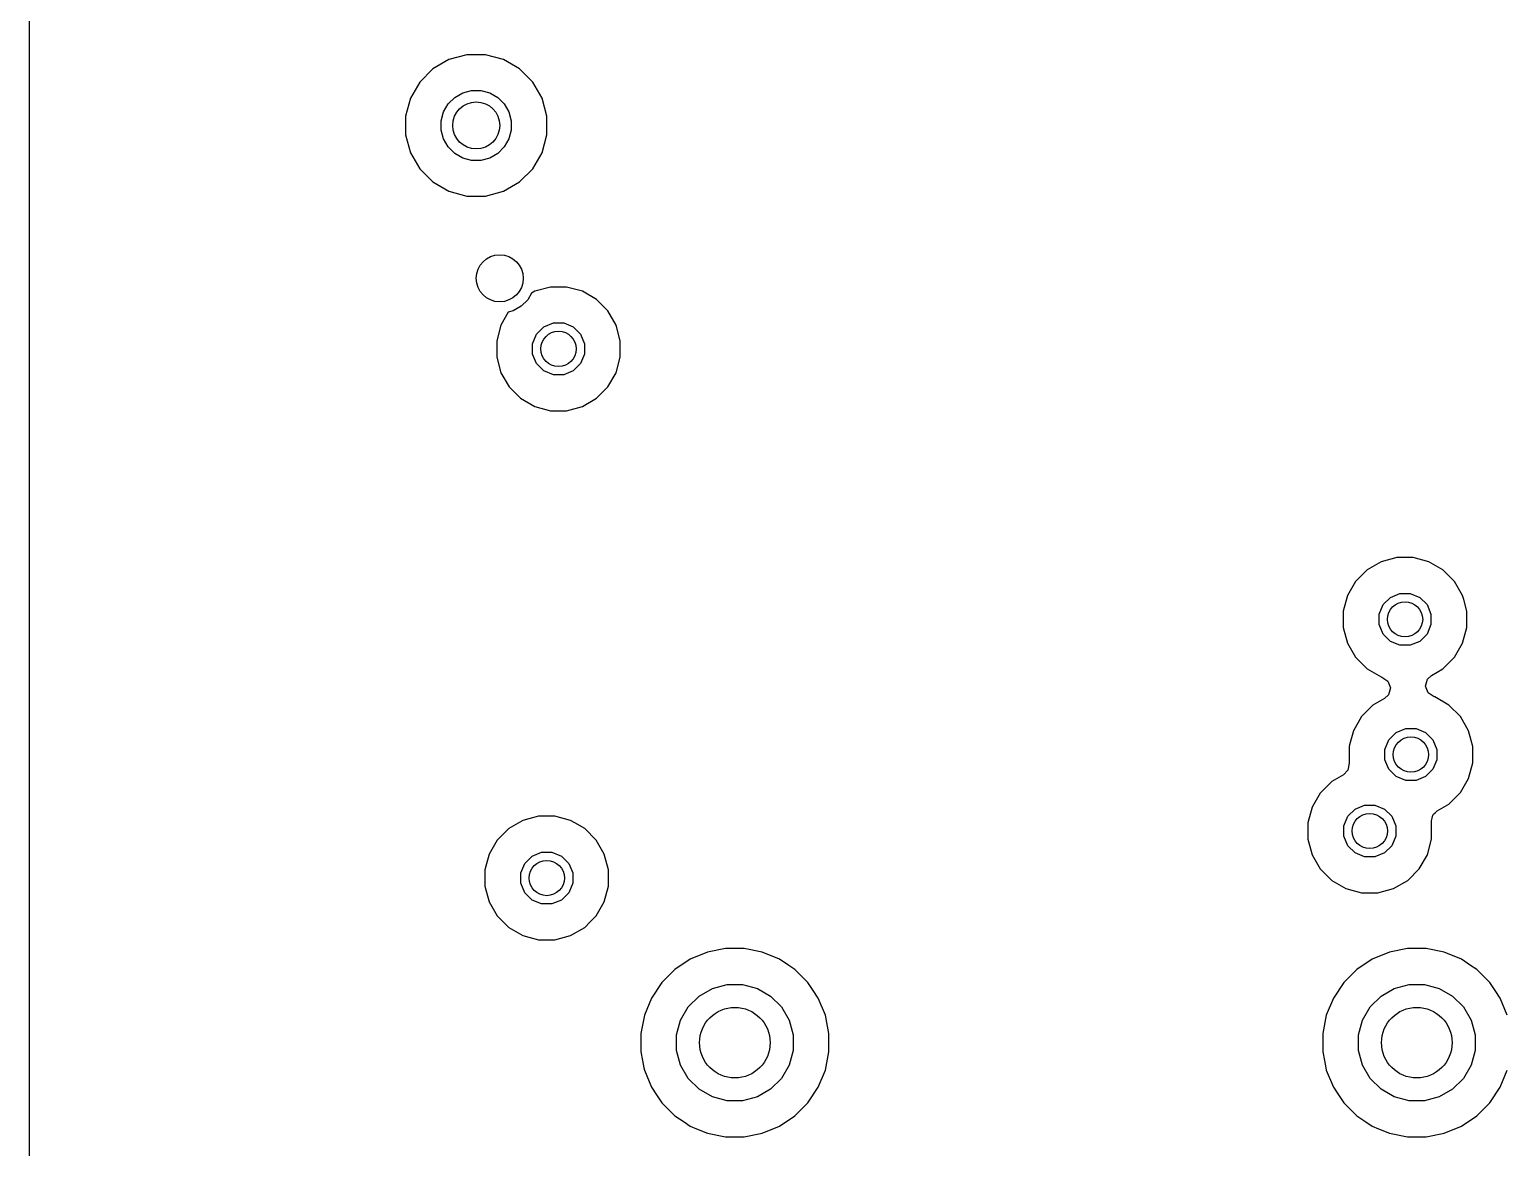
# Model space of a CAD drawing. Extents: x 89 to 178, y -115 to -57.
# Drawn here: x 139.4 to 151.92, y -75.99 to -66.48 of the extents above; entities that cross this region are included whole.
import ezdxf

# ---------------------------------------------------------------- set-up
doc = ezdxf.new("R2010")
doc.units = 0
doc.layers.add('BLACK', color=7, linetype='CONTINUOUS')

msp = doc.modelspace()

# ---------------------------------------------------------------- linework, layer by layer
at = {"layer": 'BLACK', "linetype": 'CONTINUOUS'}
for p, q in [((139.4, -67.220943), (139.4, -65.530817)), ((143.120943, -66.6995), (142.968216, -66.740423)), ((143.279057, -66.6995), (143.120943, -66.6995)), ((143.431784, -66.740423), (143.279057, -66.6995)), ((142.831284, -66.81948), (142.71948, -66.931284)), ((142.968216, -66.740423), (142.831284, -66.81948)), ((143.568716, -66.81948), (143.431784, -66.740423)), ((143.68052, -66.931284), (143.568716, -66.81948)), ((142.71948, -66.931284), (142.640423, -67.068216)), ((143.759577, -67.068216), (143.68052, -66.931284)), ((142.640423, -67.068216), (142.5995, -67.220943)), ((142.961994, -67.117372), (143.017372, -67.061994)), ((143.017372, -67.061994), (143.085195, -67.022836)), ((143.085195, -67.022836), (143.160842, -67.002567)), ((143.160842, -67.002567), (143.239158, -67.002567)), ((143.239158, -67.002567), (143.314805, -67.022836)), ((143.314805, -67.022836), (143.382628, -67.061994)), ((143.382628, -67.061994), (143.438006, -67.117372)), ((143.8005, -67.220943), (143.759577, -67.068216)), ((139.4, -68.530817), (139.4, -67.220943)), ((142.5995, -67.220943), (142.5995, -67.379057)), ((142.902567, -67.260842), (142.922836, -67.185195)), ((142.922836, -67.185195), (142.961994, -67.117372)), ((143.438006, -67.117372), (143.477164, -67.185195)), ((143.477164, -67.185195), (143.497433, -67.260842)), ((143.8005, -67.379057), (143.8005, -67.220943)), ((142.902567, -67.339158), (142.902567, -67.260842)), ((142.922836, -67.414805), (142.902567, -67.339158)), ((143.497433, -67.339158), (143.477164, -67.414805)), ((143.497433, -67.260842), (143.497433, -67.339158)), ((142.5995, -67.379057), (142.640423, -67.531784)), ((142.961994, -67.482628), (142.922836, -67.414805)), ((143.017372, -67.538006), (142.961994, -67.482628)), ((143.438006, -67.482628), (143.382628, -67.538006)), ((143.477164, -67.414805), (143.438006, -67.482628)), ((143.759577, -67.531784), (143.8005, -67.379057)), ((142.640423, -67.531784), (142.71948, -67.668716)), ((143.085195, -67.577164), (143.017372, -67.538006)), ((143.160842, -67.597433), (143.085195, -67.577164)), ((143.239158, -67.597433), (143.160842, -67.597433)), ((143.314805, -67.577164), (143.239158, -67.597433)), ((143.382628, -67.538006), (143.314805, -67.577164)), ((143.68052, -67.668716), (143.759577, -67.531784)), ((142.71948, -67.668716), (142.831284, -67.78052)), ((143.568716, -67.78052), (143.68052, -67.668716)), ((142.831284, -67.78052), (142.968216, -67.859577)), ((142.968216, -67.859577), (143.120943, -67.9005)), ((143.279057, -67.9005), (143.431784, -67.859577)), ((143.431784, -67.859577), (143.568716, -67.78052)), ((143.120943, -67.9005), (143.120945, -67.9005)), ((143.120945, -67.9005), (143.279055, -67.9005)), ((143.279055, -67.9005), (143.279057, -67.9005)), ((139.4, -69.130817), (139.4, -68.530817)), ((143.671055, -68.725385), (143.638006, -68.782628)), ((143.697164, -68.710312), (143.671055, -68.725385)), ((143.830817, -68.6745), (143.697164, -68.710312)), ((143.969183, -68.6745), (143.830817, -68.6745)), ((144.102836, -68.710312), (143.969183, -68.6745)), ((144.222665, -68.779495), (144.102836, -68.710312)), ((143.582628, -68.838006), (143.514805, -68.877164)), ((143.638006, -68.782628), (143.582628, -68.838006)), ((144.320505, -68.877335), (144.222665, -68.779495)), ((143.473149, -68.888325), (143.410312, -68.997164)), ((143.514805, -68.877164), (143.473149, -68.888325)), ((143.774997, -69.012919), (143.856105, -68.979323)), ((143.856105, -68.979323), (143.943895, -68.979323)), ((143.943895, -68.979323), (144.025003, -69.012919)), ((144.389688, -68.997164), (144.320505, -68.877335)), ((143.410312, -68.997164), (143.3745, -69.130817)), ((143.679323, -69.156105), (143.712919, -69.074997)), ((143.712919, -69.074997), (143.774997, -69.012919)), ((144.025003, -69.012919), (144.087081, -69.074997)), ((144.087081, -69.074997), (144.120677, -69.156105)), ((144.4255, -69.130817), (144.389688, -68.997164)), ((139.4, -70.221155), (139.4, -69.130817)), ((143.3745, -69.130817), (143.3745, -69.269183)), ((143.679323, -69.243895), (143.679323, -69.156105)), ((144.120677, -69.156105), (144.120677, -69.243895)), ((144.4255, -69.269183), (144.4255, -69.130817)), ((143.3745, -69.269183), (143.410312, -69.402836)), ((143.712919, -69.325003), (143.679323, -69.243895)), ((143.774997, -69.387081), (143.712919, -69.325003)), ((144.087081, -69.325003), (144.025003, -69.387081)), ((144.120677, -69.243895), (144.087081, -69.325003)), ((144.389688, -69.402836), (144.4255, -69.269183)), ((143.410312, -69.402836), (143.479495, -69.522665)), ((143.856105, -69.420677), (143.774997, -69.387081)), ((143.943895, -69.420677), (143.856105, -69.420677)), ((144.025003, -69.387081), (143.943895, -69.420677)), ((144.320505, -69.522665), (144.389688, -69.402836)), ((143.479495, -69.522665), (143.577335, -69.620505)), ((144.222665, -69.620505), (144.320505, -69.522665)), ((143.577335, -69.620505), (143.697164, -69.689688)), ((143.697164, -69.689688), (143.830817, -69.7255)), ((143.830817, -69.7255), (143.830819, -69.7255)), ((143.830819, -69.7255), (143.969181, -69.7255)), ((143.969181, -69.7255), (143.969183, -69.7255)), ((143.969183, -69.7255), (144.102836, -69.689688)), ((144.102836, -69.689688), (144.222665, -69.620505)), ((139.4, -73.630817), (139.4, -70.221155)), ((151.030817, -70.9745), (150.897164, -71.010312)), ((151.169183, -70.9745), (151.030817, -70.9745)), ((151.302836, -71.010312), (151.169183, -70.9745)), ((150.777335, -71.079495), (150.679495, -71.177335)), ((150.897164, -71.010312), (150.777335, -71.079495)), ((151.422665, -71.079495), (151.302836, -71.010312)), ((151.520505, -71.177335), (151.422665, -71.079495)), ((150.679495, -71.177335), (150.610312, -71.297164)), ((151.589688, -71.297164), (151.520505, -71.177335)), ((150.610312, -71.297164), (150.5745, -71.430817)), ((150.912919, -71.374997), (150.974997, -71.312919)), ((150.974997, -71.312919), (151.056105, -71.279323)), ((151.056105, -71.279323), (151.143895, -71.279323)), ((151.143895, -71.279323), (151.225003, -71.312919)), ((151.225003, -71.312919), (151.287081, -71.374997)), ((151.598705, -71.330817), (151.589688, -71.297164)), ((151.6255, -71.430817), (151.598705, -71.330817)), ((150.5745, -71.430817), (150.5745, -71.569183)), ((150.879323, -71.456105), (150.912919, -71.374997)), ((150.879323, -71.543895), (150.879323, -71.456105)), ((151.287081, -71.374997), (151.320677, -71.456105)), ((151.320677, -71.456105), (151.320677, -71.543895)), ((151.6255, -71.569183), (151.6255, -71.430817)), ((150.5745, -71.569183), (150.610312, -71.702836)), ((150.912919, -71.625003), (150.879323, -71.543895)), ((151.320677, -71.543895), (151.287081, -71.625003)), ((151.589688, -71.702836), (151.6255, -71.569183)), ((150.610312, -71.702836), (150.679495, -71.822665)), ((150.974997, -71.687081), (150.912919, -71.625003)), ((151.056105, -71.720677), (150.974997, -71.687081)), ((151.143895, -71.720677), (151.056105, -71.720677)), ((151.225003, -71.687081), (151.143895, -71.720677)), ((151.287081, -71.625003), (151.225003, -71.687081)), ((151.520505, -71.822665), (151.589688, -71.702836)), ((150.679495, -71.822665), (150.777335, -71.920505)), ((151.422665, -71.920505), (151.520505, -71.822665)), ((150.777335, -71.920505), (150.897164, -71.989688)), ((150.897164, -71.989688), (150.9023, -71.991064)), ((150.9023, -71.991064), (150.953615, -72.024387)), ((151.290294, -72.009385), (151.323817, -71.977574)), ((151.323817, -71.977574), (151.422665, -71.920505)), ((150.953615, -72.024387), (150.975543, -72.081508)), ((150.975543, -72.081508), (150.959708, -72.140609)), ((151.274455, -72.068485), (151.290294, -72.009385)), ((151.29638, -72.125608), (151.274455, -72.068485)), ((150.827335, -72.229495), (150.729495, -72.327335)), ((150.827337, -72.229493), (150.827335, -72.229495)), ((150.926179, -72.172427), (150.827337, -72.229493)), ((150.959708, -72.140609), (150.926179, -72.172427)), ((151.347693, -72.158934), (151.29638, -72.125608)), ((151.352834, -72.160311), (151.347693, -72.158934)), ((151.352835, -72.160311), (151.352834, -72.160311)), ((151.352836, -72.160312), (151.352835, -72.160311)), ((151.472665, -72.229495), (151.352836, -72.160312)), ((151.570505, -72.327335), (151.472665, -72.229495)), ((150.729495, -72.327335), (150.660312, -72.447164)), ((151.639688, -72.447164), (151.570505, -72.327335)), ((150.660312, -72.447164), (150.628388, -72.566309)), ((150.962919, -72.524997), (151.024997, -72.462919)), ((151.024997, -72.462919), (151.106105, -72.429323)), ((151.106105, -72.429323), (151.193895, -72.429323)), ((151.193895, -72.429323), (151.275003, -72.462919)), ((151.275003, -72.462919), (151.337081, -72.524997)), ((151.662103, -72.530817), (151.639688, -72.447164)), ((150.628388, -72.566309), (150.6245, -72.580818)), ((150.6245, -72.580818), (150.6245, -72.719182)), ((150.929323, -72.606105), (150.962919, -72.524997)), ((150.929323, -72.693895), (150.929323, -72.606105)), ((151.337081, -72.524997), (151.370677, -72.606105)), ((151.370677, -72.606105), (151.370677, -72.693895)), ((151.6755, -72.580817), (151.662103, -72.530817)), ((151.6755, -72.719183), (151.6755, -72.580817)), ((150.625085, -72.723627), (150.613932, -72.783787)), ((150.6245, -72.719182), (150.625085, -72.723627)), ((150.962919, -72.775003), (150.929323, -72.693895)), ((151.370677, -72.693895), (151.337081, -72.775003)), ((151.639688, -72.852836), (151.6755, -72.719183)), ((150.576431, -72.822281), (150.477337, -72.879493)), ((150.613932, -72.783787), (150.576431, -72.822281)), ((151.024997, -72.837081), (150.962919, -72.775003)), ((151.106105, -72.870677), (151.024997, -72.837081)), ((151.193895, -72.870677), (151.106105, -72.870677)), ((151.275003, -72.837081), (151.193895, -72.870677)), ((151.337081, -72.775003), (151.275003, -72.837081)), ((151.570505, -72.972665), (151.639688, -72.852836)), ((150.379495, -72.977335), (150.310312, -73.097164)), ((150.477335, -72.879495), (150.379495, -72.977335)), ((150.477337, -72.879493), (150.477335, -72.879495)), ((151.472665, -73.070505), (151.570505, -72.972665)), ((150.310312, -73.097164), (150.2745, -73.230817)), ((150.612919, -73.174997), (150.674997, -73.112919)), ((150.674997, -73.112919), (150.756105, -73.079323)), ((150.756105, -73.079323), (150.843895, -73.079323)), ((150.843895, -73.079323), (150.925003, -73.112919)), ((150.925003, -73.112919), (150.987081, -73.174997)), ((151.373564, -73.12772), (151.472665, -73.070505)), ((143.597164, -73.210312), (143.477335, -73.279495)), ((143.730817, -73.1745), (143.597164, -73.210312)), ((143.869183, -73.1745), (143.730817, -73.1745)), ((144.002836, -73.210312), (143.869183, -73.1745)), ((144.038352, -73.230817), (144.002836, -73.210312)), ((144.122665, -73.279495), (144.038352, -73.230817)), ((150.2745, -73.230817), (150.2745, -73.369183)), ((150.579323, -73.256105), (150.612919, -73.174997)), ((150.987081, -73.174997), (151.020677, -73.256105)), ((151.324074, -73.214574), (151.331516, -73.190755)), ((151.324203, -73.225976), (151.324074, -73.214574)), ((151.3255, -73.230817), (151.324203, -73.225976)), ((151.3255, -73.310386), (151.3255, -73.230817)), ((151.331516, -73.190755), (151.336063, -73.166219)), ((151.336063, -73.166219), (151.340656, -73.161503)), ((151.340656, -73.161503), (151.342322, -73.156173)), ((151.342322, -73.156173), (151.355132, -73.146642)), ((151.355132, -73.146642), (151.373564, -73.12772)), ((143.477335, -73.279495), (143.379495, -73.377335)), ((144.220505, -73.377335), (144.122665, -73.279495)), ((150.2745, -73.369183), (150.310312, -73.502836)), ((150.579323, -73.343895), (150.579323, -73.256105)), ((150.612919, -73.425003), (150.579323, -73.343895)), ((151.020677, -73.343895), (150.987081, -73.425003)), ((151.020677, -73.256105), (151.020677, -73.343895)), ((151.289688, -73.502836), (151.3255, -73.369183)), ((151.3255, -73.369183), (151.3255, -73.310386)), ((143.310312, -73.497164), (143.2745, -73.630817)), ((143.379495, -73.377335), (143.310312, -73.497164)), ((143.674997, -73.512919), (143.756105, -73.479323)), ((143.756105, -73.479323), (143.843895, -73.479323)), ((143.843895, -73.479323), (143.925003, -73.512919)), ((144.289688, -73.497164), (144.220505, -73.377335)), ((144.3255, -73.630817), (144.289688, -73.497164)), ((150.674997, -73.487081), (150.612919, -73.425003)), ((150.756105, -73.520677), (150.674997, -73.487081)), ((150.925003, -73.487081), (150.843895, -73.520677)), ((150.987081, -73.425003), (150.925003, -73.487081)), ((143.579323, -73.656105), (143.612919, -73.574997)), ((143.612919, -73.574997), (143.674997, -73.512919)), ((143.925003, -73.512919), (143.987081, -73.574997)), ((143.987081, -73.574997), (144.020677, -73.656105)), ((150.310312, -73.502836), (150.379495, -73.622665)), ((150.379495, -73.622665), (150.477335, -73.720505)), ((150.843895, -73.520677), (150.756105, -73.520677)), ((151.122665, -73.720505), (151.220505, -73.622665)), ((151.220505, -73.622665), (151.289688, -73.502836)), ((139.4, -75.021155), (139.4, -73.630817)), ((143.2745, -73.630817), (143.2745, -73.769183)), ((143.579323, -73.743895), (143.579323, -73.656105)), ((143.612919, -73.825003), (143.579323, -73.743895)), ((144.020677, -73.743895), (143.987081, -73.825003)), ((144.020677, -73.656105), (144.020677, -73.743895)), ((144.3255, -73.769183), (144.3255, -73.630817)), ((150.477335, -73.720505), (150.597164, -73.789688)), ((151.002836, -73.789688), (151.122665, -73.720505)), ((143.2745, -73.769183), (143.310312, -73.902836)), ((143.674997, -73.887081), (143.612919, -73.825003)), ((143.987081, -73.825003), (143.925003, -73.887081)), ((144.289688, -73.902836), (144.3255, -73.769183)), ((150.597164, -73.789688), (150.730817, -73.8255)), ((150.730817, -73.8255), (150.730819, -73.8255)), ((150.730819, -73.8255), (150.869181, -73.8255)), ((150.869181, -73.8255), (150.869183, -73.8255)), ((150.869183, -73.8255), (151.002836, -73.789688)), ((143.310312, -73.902836), (143.379495, -74.022665)), ((143.756105, -73.920677), (143.674997, -73.887081)), ((143.843895, -73.920677), (143.756105, -73.920677)), ((143.925003, -73.887081), (143.843895, -73.920677)), ((144.220505, -74.022665), (144.289688, -73.902836)), ((143.379495, -74.022665), (143.477335, -74.120505)), ((143.477335, -74.120505), (143.597164, -74.189688)), ((144.002836, -74.189688), (144.122665, -74.120505)), ((144.122665, -74.120505), (144.170284, -74.072886)), ((144.170284, -74.072886), (144.220505, -74.022665)), ((143.597164, -74.189688), (143.730817, -74.2255)), ((143.730817, -74.2255), (143.730819, -74.2255)), ((143.730819, -74.2255), (143.869181, -74.2255)), ((143.869181, -74.2255), (143.869183, -74.2255)), ((143.869183, -74.2255), (144.002836, -74.189688)), ((145.166501, -74.330263), (145.020825, -74.390603)), ((145.166503, -74.330263), (145.166501, -74.330263)), ((145.321155, -74.2995), (145.166503, -74.330263)), ((145.321158, -74.2995), (145.321155, -74.2995)), ((145.478842, -74.2995), (145.321158, -74.2995)), ((145.478844, -74.2995), (145.478842, -74.2995)), ((145.633497, -74.330263), (145.478844, -74.2995)), ((145.779174, -74.390603), (145.633497, -74.330263)), ((150.966501, -74.330263), (150.820825, -74.390603)), ((150.966503, -74.330263), (150.966501, -74.330263)), ((151.121155, -74.2995), (150.966503, -74.330263)), ((151.121158, -74.2995), (151.121155, -74.2995)), ((151.278842, -74.2995), (151.121158, -74.2995)), ((151.278844, -74.2995), (151.278842, -74.2995)), ((151.433497, -74.330263), (151.278844, -74.2995)), ((151.579174, -74.390603), (151.433497, -74.330263)), ((144.889707, -74.478214), (144.778214, -74.589707)), ((144.889711, -74.478211), (144.889707, -74.478214)), ((145.020814, -74.390609), (144.889711, -74.478211)), ((145.020825, -74.390603), (145.020814, -74.390609)), ((145.779185, -74.390609), (145.779174, -74.390603)), ((145.858059, -74.443312), (145.779185, -74.390609)), ((145.910289, -74.478211), (145.858059, -74.443312)), ((146.021789, -74.589711), (145.910289, -74.478211)), ((150.689707, -74.478214), (150.578214, -74.589707)), ((150.689711, -74.478211), (150.689707, -74.478214)), ((150.820814, -74.390609), (150.689711, -74.478211)), ((150.820825, -74.390603), (150.820814, -74.390609)), ((151.579185, -74.390609), (151.579174, -74.390603)), ((151.658059, -74.443312), (151.579185, -74.390609)), ((151.710289, -74.478211), (151.658059, -74.443312)), ((151.821789, -74.589711), (151.710289, -74.478211)), ((144.778211, -74.589711), (144.690609, -74.720814)), ((144.778214, -74.589707), (144.778211, -74.589711)), ((145.208658, -74.63806), (145.334737, -74.604278)), ((145.334737, -74.604278), (145.465263, -74.604278)), ((145.465263, -74.604278), (145.591342, -74.63806)), ((146.067011, -74.657391), (146.021789, -74.589711)), ((150.578211, -74.589711), (150.490609, -74.720814)), ((150.578214, -74.589707), (150.578211, -74.589711)), ((151.008658, -74.63806), (151.134737, -74.604278)), ((151.134737, -74.604278), (151.265263, -74.604278)), ((151.265263, -74.604278), (151.391342, -74.63806)), ((151.867011, -74.657391), (151.821789, -74.589711)), ((144.690603, -74.720825), (144.630263, -74.866501)), ((144.690609, -74.720814), (144.690603, -74.720825)), ((145.003323, -74.795619), (145.095619, -74.703323)), ((145.095619, -74.703323), (145.208658, -74.63806)), ((145.591342, -74.63806), (145.704381, -74.703323)), ((145.704381, -74.703323), (145.796677, -74.795619)), ((146.10939, -74.720814), (146.067011, -74.657391)), ((146.109393, -74.720819), (146.10939, -74.720814)), ((146.109394, -74.720821), (146.109393, -74.720819)), ((146.169737, -74.866503), (146.109394, -74.720821)), ((150.490603, -74.720825), (150.430263, -74.866501)), ((150.490609, -74.720814), (150.490603, -74.720825)), ((150.803323, -74.795619), (150.895619, -74.703323)), ((150.895619, -74.703323), (151.008658, -74.63806)), ((151.391342, -74.63806), (151.504381, -74.703323)), ((151.504381, -74.703323), (151.596677, -74.795619)), ((151.90939, -74.720814), (151.867011, -74.657391)), ((151.909393, -74.720819), (151.90939, -74.720814)), ((151.909394, -74.720821), (151.909393, -74.720819)), ((151.969737, -74.866503), (151.909394, -74.720821)), ((144.630263, -74.866503), (144.5995, -75.021155)), ((144.630263, -74.866501), (144.630263, -74.866503)), ((144.93806, -74.908658), (145.003323, -74.795619)), ((145.796677, -74.795619), (145.86194, -74.908658)), ((146.200499, -75.021155), (146.169737, -74.866503)), ((150.430263, -74.866503), (150.3995, -75.021155)), ((150.430263, -74.866501), (150.430263, -74.866503)), ((150.73806, -74.908658), (150.803323, -74.795619)), ((151.596677, -74.795619), (151.66194, -74.908658)), ((144.904278, -75.034737), (144.93806, -74.908658)), ((145.86194, -74.908658), (145.895722, -75.034737)), ((150.704278, -75.034737), (150.73806, -74.908658)), ((151.66194, -74.908658), (151.695722, -75.034737)), ((139.4, -76.083509), (139.4, -75.021155)), ((144.5995, -75.021155), (144.5995, -75.178844)), ((144.904278, -75.165263), (144.904278, -75.034737)), ((145.895722, -75.034737), (145.895722, -75.165263)), ((146.2005, -75.021158), (146.200499, -75.021155)), ((146.2005, -75.178842), (146.2005, -75.021158)), ((150.3995, -75.021155), (150.3995, -75.178844)), ((150.704278, -75.165263), (150.704278, -75.034737)), ((151.695722, -75.034737), (151.695722, -75.165263)), ((144.5995, -75.178844), (144.613965, -75.251561)), ((144.93806, -75.291342), (144.904278, -75.165263)), ((145.895722, -75.165263), (145.86194, -75.291342)), ((146.169737, -75.333497), (146.2005, -75.178842)), ((150.3995, -75.178844), (150.413965, -75.251561)), ((150.73806, -75.291342), (150.704278, -75.165263)), ((151.695722, -75.165263), (151.66194, -75.291342)), ((144.613965, -75.251561), (144.626143, -75.312787)), ((144.626143, -75.312787), (144.630263, -75.333496)), ((144.630263, -75.333496), (144.630263, -75.333498)), ((144.630263, -75.333498), (144.690603, -75.479174)), ((145.003323, -75.404381), (144.93806, -75.291342)), ((145.86194, -75.291342), (145.796677, -75.404381)), ((146.109394, -75.479179), (146.169737, -75.333497)), ((150.413965, -75.251561), (150.426143, -75.312787)), ((150.426143, -75.312787), (150.430263, -75.333496)), ((150.430263, -75.333496), (150.430263, -75.333498)), ((150.430263, -75.333498), (150.490603, -75.479174)), ((150.803323, -75.404381), (150.73806, -75.291342)), ((151.66194, -75.291342), (151.596677, -75.404381)), ((151.909394, -75.479179), (151.969737, -75.333497)), ((144.690603, -75.479174), (144.690609, -75.479185)), ((144.690609, -75.479185), (144.733646, -75.543593)), ((145.095619, -75.496677), (145.003323, -75.404381)), ((145.208658, -75.56194), (145.095619, -75.496677)), ((145.704381, -75.496677), (145.591342, -75.56194)), ((145.796677, -75.404381), (145.704381, -75.496677)), ((146.021789, -75.610289), (146.109394, -75.479179)), ((150.490603, -75.479174), (150.490609, -75.479185)), ((150.490609, -75.479185), (150.533646, -75.543593)), ((150.895619, -75.496677), (150.803323, -75.404381)), ((151.008658, -75.56194), (150.895619, -75.496677)), ((151.504381, -75.496677), (151.391342, -75.56194)), ((151.596677, -75.404381), (151.504381, -75.496677)), ((151.821789, -75.610289), (151.909394, -75.479179)), ((144.733646, -75.543593), (144.778211, -75.610289)), ((144.778211, -75.610289), (144.889711, -75.721789)), ((145.334737, -75.595722), (145.208658, -75.56194)), ((145.465263, -75.595722), (145.334737, -75.595722)), ((145.591342, -75.56194), (145.465263, -75.595722)), ((145.910289, -75.721789), (146.021789, -75.610289)), ((150.533646, -75.543593), (150.578211, -75.610289)), ((150.578211, -75.610289), (150.689711, -75.721789)), ((151.134737, -75.595722), (151.008658, -75.56194)), ((151.265263, -75.595722), (151.134737, -75.595722)), ((151.391342, -75.56194), (151.265263, -75.595722)), ((151.710289, -75.721789), (151.821789, -75.610289)), ((144.889711, -75.721789), (144.967876, -75.774017)), ((145.779179, -75.809394), (145.910289, -75.721789)), ((150.689711, -75.721789), (150.767876, -75.774017)), ((151.579179, -75.809394), (151.710289, -75.721789)), ((144.967876, -75.774017), (145.020814, -75.80939)), ((145.020814, -75.80939), (145.020825, -75.809396)), ((145.020825, -75.809396), (145.074638, -75.831685)), ((145.074638, -75.831685), (145.166503, -75.869737)), ((145.166503, -75.869737), (145.321158, -75.9005)), ((145.478842, -75.9005), (145.633497, -75.869737)), ((145.633497, -75.869737), (145.779179, -75.809394)), ((150.767876, -75.774017), (150.820814, -75.80939)), ((150.820814, -75.80939), (150.820825, -75.809396)), ((150.820825, -75.809396), (150.874638, -75.831685)), ((150.874638, -75.831685), (150.966503, -75.869737)), ((150.966503, -75.869737), (151.121158, -75.9005)), ((151.278842, -75.9005), (151.433497, -75.869737)), ((151.433497, -75.869737), (151.579179, -75.809394)), ((145.321158, -75.9005), (145.321159, -75.9005)), ((145.321159, -75.9005), (145.478841, -75.9005)), ((145.478841, -75.9005), (145.478842, -75.9005)), ((151.121158, -75.9005), (151.121159, -75.9005)), ((151.121159, -75.9005), (151.278841, -75.9005)), ((151.278841, -75.9005), (151.278842, -75.9005))]:
    msp.add_line(p, q, dxfattribs=at)
at = {"layer": 'BLACK'}
for centre, radius in [((143.2, -67.3), 0.2), ((143.4, -68.6), 0.2), ((143.9, -69.2), 0.15), ((151.1, -71.5), 0.15), ((151.15, -72.65), 0.15), ((150.8, -73.3), 0.15), ((143.8, -73.7), 0.15), ((145.4, -75.1), 0.3), ((151.2, -75.1), 0.3)]:
    msp.add_circle(centre, radius, dxfattribs=at)
at = {"layer": 'WHITE'}
for centre, radius in [((143.2, -67.3), 0.2), ((143.4, -68.6), 0.2), ((143.9, -69.2), 0.15), ((151.1, -71.5), 0.15), ((151.15, -72.65), 0.15), ((150.8, -73.3), 0.15), ((143.8, -73.7), 0.15), ((145.4, -75.1), 0.3), ((151.2, -75.1), 0.3)]:
    msp.add_circle(centre, radius, dxfattribs=at)

doc.saveas('drawing.dxf')
